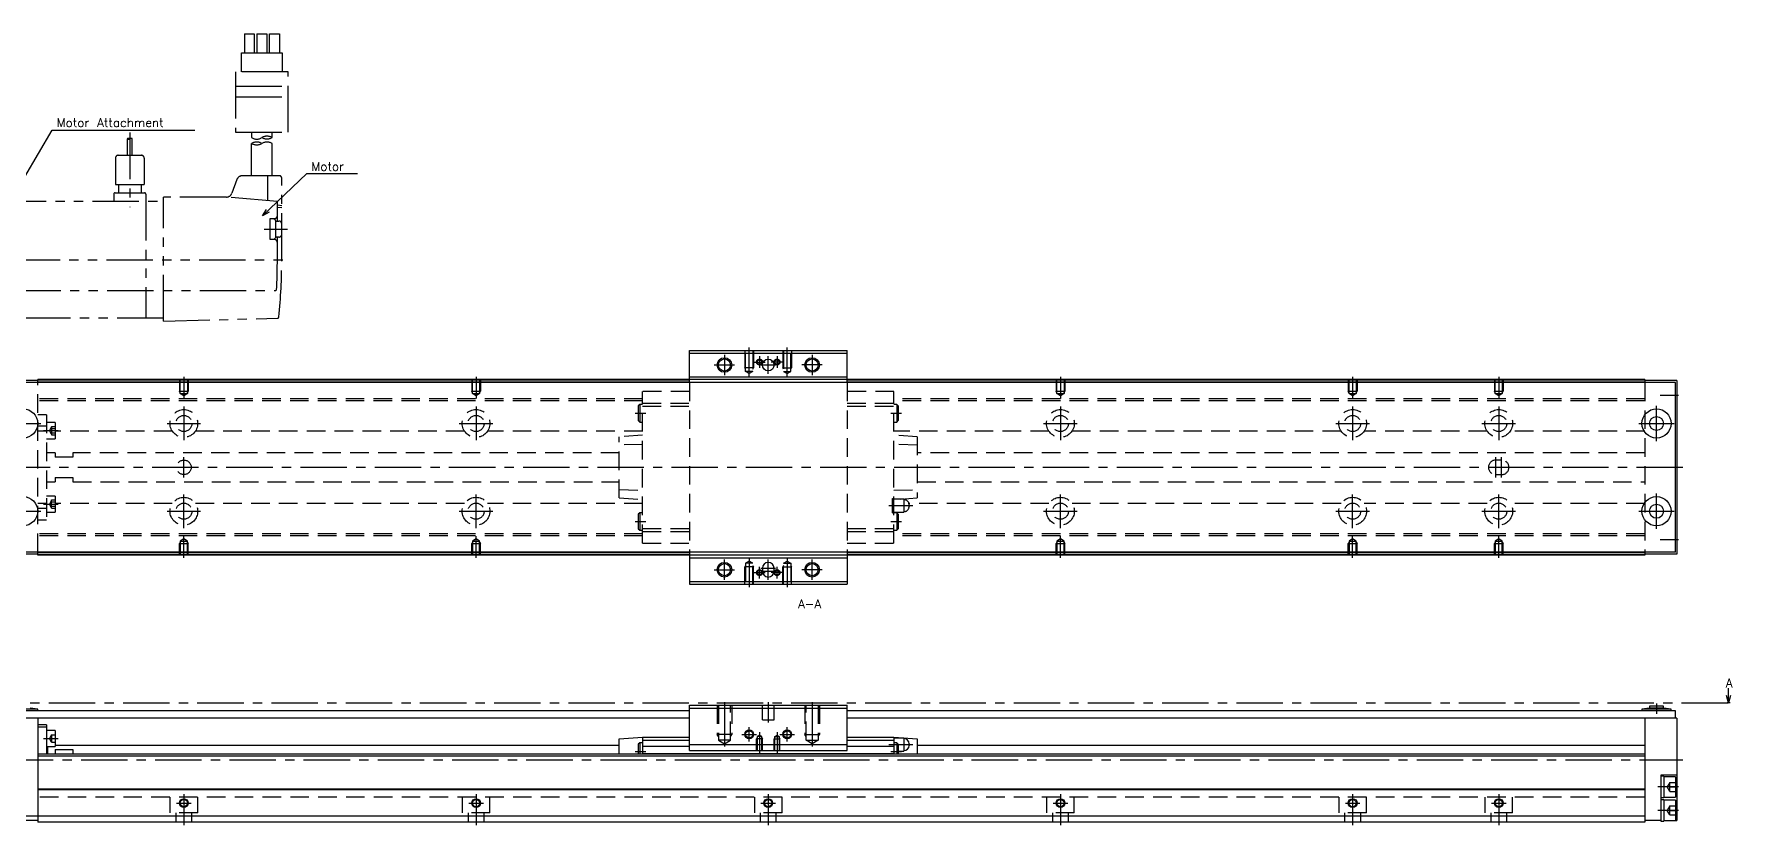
# Model space of a CAD drawing. Extents: x -2 to 875, y -8 to 279.
# Drawn here: x 293 to 875, y 9 to 279 of the extents above; entities that cross this region are included whole.
import ezdxf

# ---------------------------------------------------------------- set-up
doc = ezdxf.new("R2010")
doc.units = 0
doc.header["$LTSCALE"] = 0.5
for name, pattern in [('CENTER', [50.8, 31.75, -6.35, 6.35, -6.35]), ('DASHED', [19.05, 12.7, -6.35]), ('PHANTOM', [63.5, 31.75, -6.35, 6.35, -6.35, 6.35, -6.35])]:
    doc.linetypes.add(name, pattern=pattern)
for name, color, linetype in [('MSM_CENTER', 1, 'CENTER'), ('MSM_CONTINUOUS', 7, 'CONTINUOUS'), ('MSM_DASHED', 4, 'DASHED'), ('MSM_IMAGINARY', 6, 'PHANTOM'), ('MSM_NARROW', 5, 'CONTINUOUS'), ('MSM_PART_NUMBER', 7, 'CONTINUOUS')]:
    doc.layers.add(name, color=color, linetype=linetype)
doc.styles.get("Standard").update_dxf_attribs({"font": 'txt.shx', "height": 3, "bigfont": 'bigfont.shx'})

msp = doc.modelspace()

# ---------------------------------------------------------------- linework, layer by layer
at = {"layer": 'MSM_CENTER'}
for p, q in [((529.76, 169.8), (529.76, 162.8)), ((538.26, 162.39), (538.26, 172.3)), ((541.76, 169.3), (541.76, 165.3)), ((544.76, 163.3), (544.76, 169.3)), ((547.76, 169.3), (547.76, 165.3)), ((551.26, 162.39), (551.26, 172.3)), ((559.76, 169.8), (559.76, 162.8)), ((526.26, 166.3), (533.26, 166.3)), ((539.76, 167.3), (543.76, 167.3)), ((542.26, 166.3), (547.26, 166.3)), ((549.76, 167.3), (545.76, 167.3)), ((563.26, 166.3), (556.26, 166.3)), ((344.76, 162.3), (344.76, 154.79)), ((444.76, 162.3), (444.76, 154.79)), ((644.76, 162.3), (644.76, 154.79)), ((744.76, 162.3), (744.76, 154.79)), ((794.76, 162.3), (794.76, 154.79)), ((344.76, 152.05), (344.76, 140.55)), ((444.76, 152.05), (444.76, 140.55)), ((644.76, 152.05), (644.76, 140.55)), ((744.76, 152.05), (744.76, 140.55)), ((794.76, 152.05), (794.76, 140.55)), ((848.76, 140.3), (848.76, 152.3)), ((850.01, 156), (856.26, 156)), ((283.76, 146.3), (295.76, 146.3)), ((339.01, 146.3), (350.51, 146.3)), ((439.01, 146.3), (450.51, 146.3)), ((499.19, 149.8), (502.84, 149.8)), ((586.69, 149.8), (590.34, 149.8)), ((639.01, 146.3), (650.51, 146.3)), ((739.01, 146.3), (750.51, 146.3)), ((789.01, 146.3), (800.51, 146.3)), ((842.76, 146.3), (854.76, 146.3)), ((296.76, 143.85), (301.76, 143.85)), ((344.76, 127.8), (344.76, 134.8)), ((793.76, 127.8), (793.76, 134.8)), ((795.76, 127.8), (795.76, 134.8)), ((857.76, 131.3), (256.26, 131.3)), ((344.76, 110.55), (344.76, 122.05)), ((444.76, 110.55), (444.76, 122.05)), ((644.76, 110.55), (644.76, 122.05)), ((744.76, 110.55), (744.76, 122.05)), ((794.76, 110.55), (794.76, 122.05)), ((848.76, 110.3), (848.76, 122.3)), ((283.76, 116.3), (295.76, 116.3)), ((296.76, 118.74), (301.76, 118.74)), ((339.01, 116.3), (350.51, 116.3)), ((439.01, 116.3), (450.51, 116.3)), ((585.98, 118.2), (594.25, 118.2)), ((639.01, 116.3), (650.51, 116.3)), ((739.01, 116.3), (750.51, 116.3)), ((789.01, 116.3), (800.51, 116.3)), ((842.76, 116.3), (854.76, 116.3)), ((499.19, 112.8), (502.84, 112.8)), ((586.69, 112.8), (590.34, 112.8)), ((344.76, 100.3), (344.76, 107.81)), ((444.76, 100.3), (444.76, 107.81)), ((644.76, 100.3), (644.76, 107.81)), ((744.76, 100.3), (744.76, 107.81)), ((794.76, 100.3), (794.76, 107.81)), ((850.01, 106.6), (856.26, 106.6)), ((529.76, 92.8), (529.76, 99.8)), ((538.26, 100.21), (538.26, 90.3)), ((544.76, 92.8), (544.76, 99.8)), ((551.26, 100.21), (551.26, 90.3)), ((559.76, 92.8), (559.76, 99.8)), ((526.26, 96.3), (533.26, 96.3)), ((539.76, 95.3), (543.76, 95.3)), ((541.76, 93.3), (541.76, 97.3)), ((542.26, 96.8), (547.26, 96.8)), ((542.26, 95.8), (547.26, 95.8)), ((549.76, 95.3), (545.76, 95.3)), ((547.76, 93.3), (547.76, 97.3)), ((563.26, 96.3), (556.26, 96.3)), ((247.76, 50.8), (873.42, 50.8)), ((529.76, 51), (529.76, 35.81)), ((544.76, 51), (544.76, 44)), ((559.76, 51), (559.76, 35.81)), ((848.76, 50.6), (848.76, 47)), ((538.26, 37.5), (538.26, 42.5)), ((541.76, 40.76), (541.76, 33.5)), ((547.76, 40.76), (547.76, 33.5)), ((551.26, 37.5), (551.26, 42.5)), ((296.76, 38.55), (301.76, 38.55)), ((535.76, 40), (540.76, 40)), ((548.76, 40), (553.76, 40)), ((585.98, 36.5), (594.25, 36.5)), ((258.76, 31.3), (857.76, 31.3)), ((499.19, 34.1), (502.84, 34.1)), ((586.69, 34.1), (590.34, 34.1)), ((344.76, 19.5), (344.76, 9)), ((444.76, 19.5), (444.76, 9)), ((544.76, 19.5), (544.76, 9)), ((644.76, 19.5), (644.76, 9)), ((744.76, 19.5), (744.76, 9)), ((794.76, 19.5), (794.76, 9)), ((856.26, 22), (849.26, 22)), ((342.26, 16.5), (347.26, 16.5)), ((442.26, 16.5), (447.26, 16.5)), ((542.26, 16.5), (547.26, 16.5)), ((642.26, 16.5), (647.26, 16.5)), ((742.26, 16.5), (747.26, 16.5)), ((792.26, 16.5), (797.26, 16.5)), ((856.26, 14), (849.26, 14))]:
    msp.add_line(p, q, dxfattribs=at)
at = {"layer": 'MSM_CONTINUOUS'}
for p, q in [((517.76, 160.3), (517.76, 171.3)), ((517.76, 171.3), (571.76, 171.3)), ((517.76, 170.3), (571.76, 170.3)), ((571.76, 160.3), (571.76, 171.3)), ((294.76, 161), (279.76, 161)), ((855.26, 160.3), (283.26, 160.3)), ((294.76, 160.3), (294.76, 161.3)), ((844.76, 161.3), (294.76, 161.3)), ((517.76, 161.1), (294.76, 161.1)), ((517.76, 160.4), (294.76, 160.4)), ((517.76, 162.3), (571.76, 162.3)), ((844.76, 161.1), (571.76, 161.1)), ((844.76, 160.4), (571.76, 160.4)), ((844.76, 161.3), (844.76, 160.3)), ((855.76, 161), (844.76, 161)), ((855.26, 102.3), (855.26, 160.3)), ((855.76, 161), (855.76, 101.6)), ((294.76, 101.6), (279.76, 101.6)), ((855.26, 102.3), (283.26, 102.3)), ((294.76, 101.3), (294.76, 102.3)), ((517.76, 102.2), (294.76, 102.2)), ((517.76, 101.5), (294.76, 101.5)), ((844.76, 101.3), (294.76, 101.3)), ((517.76, 102.3), (517.76, 91.3)), ((517.76, 100.3), (571.76, 100.3)), ((571.76, 102.3), (571.76, 91.3)), ((844.76, 102.2), (571.76, 102.2)), ((844.76, 101.5), (571.76, 101.5)), ((844.76, 102.3), (844.76, 101.3)), ((855.76, 101.6), (844.76, 101.6)), ((542.76, 96.8), (542.76, 95.8)), ((546.76, 95.8), (546.76, 96.8)), ((517.76, 92.3), (571.76, 92.3)), ((517.76, 91.3), (571.76, 91.3)), ((873.42, 50.8), (872.75, 53.3)), ((873.42, 50.8), (873.42, 55.8)), ((874.09, 53.3), (873.42, 50.8)), ((517.76, 48), (283.26, 48)), ((294.76, 48.6), (284.76, 48.6)), ((294.76, 48.6), (292.16, 49)), ((294.76, 48), (294.76, 48.6)), ((517.76, 50), (571.76, 50)), ((517.76, 34.5), (517.76, 50)), ((517.76, 49), (571.76, 49)), ((571.76, 34.5), (571.76, 50)), ((855.26, 48), (571.76, 48)), ((846.36, 49), (843.76, 48.6)), ((843.76, 48.6), (843.76, 48)), ((853.76, 48.6), (843.76, 48.6)), ((846.36, 49.6), (846.36, 49)), ((851.16, 49.6), (846.36, 49.6)), ((851.16, 49), (846.36, 49)), ((851.16, 49), (851.16, 49.6)), ((853.76, 48.6), (851.16, 49)), ((853.76, 48), (853.76, 48.6)), ((855.26, 45.5), (855.26, 48)), ((873.92, 50.8), (872.92, 50.8)), ((517.76, 45.5), (282.76, 45.5)), ((294.76, 45.5), (294.76, 10)), ((297.76, 43.3), (294.76, 43.3)), ((297.76, 42.45), (294.76, 42.45)), ((297.76, 43.3), (297.76, 33.2)), ((300.76, 41.3), (297.76, 41.3)), ((300.76, 41.3), (300.76, 35.8)), ((855.76, 45.5), (571.76, 45.5)), ((844.76, 45.5), (844.76, 10)), ((855.76, 45.5), (855.76, 10.5)), ((297.76, 35.8), (300.76, 35.8)), ((298.26, 33.2), (298.26, 35.8)), ((300.76, 36.3), (493.76, 36.3)), ((300.76, 34.87), (306.76, 34.87)), ((300.76, 34.87), (300.76, 33.2)), ((306.76, 34.87), (306.76, 33.2)), ((493.76, 38.5), (501.76, 39)), ((493.76, 33.2), (493.76, 38.5)), ((500.76, 37.1), (500.26, 36.6)), ((500.26, 36.6), (500.26, 33.2)), ((501.76, 37.1), (500.76, 37.1)), ((500.76, 37.1), (500.76, 33.2)), ((501.76, 39), (517.76, 39)), ((501.76, 39), (501.76, 33.2)), ((501.76, 38), (517.76, 38)), ((501.76, 36), (517.76, 36)), ((517.76, 36.5), (571.76, 36.5)), ((571.76, 39), (587.76, 39)), ((571.76, 38), (587.76, 38)), ((571.76, 36), (587.76, 36)), ((587.76, 39), (595.76, 38.5)), ((587.76, 39), (587.76, 33.2)), ((591.21, 38.75), (587.76, 38.75)), ((588.76, 37.1), (587.76, 37.1)), ((589.26, 36.6), (588.76, 37.1)), ((588.76, 37.1), (588.76, 33.2)), ((589.26, 36.6), (589.26, 33.2)), ((591.21, 38.75), (591.21, 34.25)), ((592.96, 36.8), (592.96, 36.2)), ((595.76, 38.5), (595.76, 33.2)), ((595.76, 36.3), (844.76, 36.3)), ((844.76, 33.2), (294.76, 33.2)), ((844.76, 32.5), (294.76, 32.5)), ((501.76, 33.5), (587.76, 33.5)), ((517.76, 34.5), (571.76, 34.5)), ((589.26, 34.25), (591.21, 34.25)), ((855.76, 26), (850.26, 26)), ((850.26, 26), (850.26, 10.35)), ((851.26, 25.65), (850.26, 25.65)), ((851.26, 25.65), (851.26, 18.35)), ((855.26, 25.5), (851.26, 25.5)), ((855.26, 25.5), (855.26, 18.5)), ((844.76, 21.2), (294.76, 21.2)), ((844.76, 21), (294.76, 21)), ((850.26, 18.35), (851.26, 18.35)), ((851.26, 17.65), (850.26, 17.65)), ((851.26, 18.5), (855.26, 18.5)), ((851.26, 17.65), (851.26, 10.35)), ((855.26, 17.5), (851.26, 17.5)), ((855.26, 17.5), (855.26, 10.5)), ((844.76, 12), (285.26, 12)), ((294.76, 10.5), (285.26, 10.5)), ((844.76, 10), (294.76, 10)), ((850.26, 10.5), (844.76, 10.5)), ((850.26, 10.35), (851.26, 10.35)), ((851.26, 10.5), (855.76, 10.5))]:
    msp.add_line(p, q, dxfattribs=at)
for centre, radius in [((529.76, 166.3), 2.07), ((544.76, 166.3), 2), ((559.76, 166.3), 2.07), ((289.76, 146.3), 5), ((848.76, 146.3), 5), ((848.76, 146.3), 2.4), ((289.76, 116.3), 5), ((848.76, 116.3), 5), ((848.76, 116.3), 2.4), ((529.76, 96.3), 2.07), ((559.76, 96.3), 2.07), ((538.26, 40), 1.23), ((551.26, 40), 1.23), ((344.76, 16.5), 1.23), ((444.76, 16.5), 1.23), ((544.76, 16.5), 1.23), ((644.76, 16.5), 1.23), ((744.76, 16.5), 1.23), ((794.76, 16.5), 1.23)]:
    msp.add_circle(centre, radius, dxfattribs=at)
for centre, radius, start, end in [((544.76, 96.8), 2, 0, 180), ((544.76, 95.8), 2, 180, 0), ((591.21, 36.8), 1.75, 0, 90), ((591.21, 36.2), 1.75, 270, 0)]:
    msp.add_arc(centre, radius, start, end, dxfattribs=at)
at = {"layer": 'MSM_DASHED'}
for p, q in [((536.76, 171.3), (536.76, 165.3)), ((537.03, 164.1), (537.03, 171.3)), ((539.49, 171.3), (539.49, 164.1)), ((539.76, 171.3), (539.76, 165.3)), ((549.76, 171.3), (549.76, 165.3)), ((550.03, 171.3), (550.03, 164.1)), ((552.49, 164.1), (552.49, 171.3)), ((552.76, 171.3), (552.76, 165.3)), ((539.76, 165.3), (536.76, 165.3)), ((537.03, 164.83), (536.76, 165.3)), ((539.49, 164.1), (537.03, 164.1)), ((538.26, 163.39), (537.03, 164.1)), ((539.49, 164.1), (538.26, 163.39)), ((539.49, 164.83), (539.76, 165.3)), ((549.76, 165.3), (552.76, 165.3)), ((550.03, 164.83), (549.76, 165.3)), ((550.03, 164.1), (552.49, 164.1)), ((550.03, 164.1), (551.26, 163.39)), ((551.26, 163.39), (552.49, 164.1)), ((552.49, 164.83), (552.76, 165.3)), ((294.76, 102.3), (294.76, 160.3)), ((343.26, 161.3), (343.26, 157.3)), ((343.53, 156.83), (343.26, 157.3)), ((343.26, 157.3), (346.26, 157.3)), ((343.53, 156.5), (343.53, 161.3)), ((345.99, 161.3), (345.99, 156.5)), ((345.99, 156.83), (346.26, 157.3)), ((346.26, 161.3), (346.26, 157.3)), ((443.26, 161.3), (443.26, 157.3)), ((443.53, 156.83), (443.26, 157.3)), ((443.26, 157.3), (446.26, 157.3)), ((443.53, 156.5), (443.53, 161.3)), ((445.99, 161.3), (445.99, 156.5)), ((445.99, 156.83), (446.26, 157.3)), ((446.26, 161.3), (446.26, 157.3)), ((517.76, 157.2), (501.76, 157.2)), ((501.76, 105.4), (501.76, 157.2)), ((517.76, 160.3), (517.76, 102.3)), ((571.76, 160.3), (571.76, 102.3)), ((587.76, 157.2), (571.76, 157.2)), ((587.76, 105.4), (587.76, 157.2)), ((643.26, 161.3), (643.26, 157.3)), ((643.53, 156.83), (643.26, 157.3)), ((643.26, 157.3), (646.26, 157.3)), ((643.53, 156.5), (643.53, 161.3)), ((645.99, 161.3), (645.99, 156.5)), ((645.99, 156.83), (646.26, 157.3)), ((646.26, 161.3), (646.26, 157.3)), ((743.26, 161.3), (743.26, 157.3)), ((743.53, 156.83), (743.26, 157.3)), ((743.26, 157.3), (746.26, 157.3)), ((743.53, 156.5), (743.53, 161.3)), ((745.99, 161.3), (745.99, 156.5)), ((745.99, 156.83), (746.26, 157.3)), ((746.26, 161.3), (746.26, 157.3)), ((793.26, 161.3), (793.26, 157.3)), ((793.53, 156.83), (793.26, 157.3)), ((793.26, 157.3), (796.26, 157.3)), ((793.53, 156.5), (793.53, 161.3)), ((795.99, 161.3), (795.99, 156.5)), ((795.99, 156.83), (796.26, 157.3)), ((796.26, 161.3), (796.26, 157.3)), ((844.76, 160.3), (844.76, 102.3)), ((501.76, 154.75), (294.76, 154.75)), ((501.76, 154.05), (294.76, 154.05)), ((343.53, 156.5), (345.99, 156.5)), ((344.76, 155.79), (343.53, 156.5)), ((345.99, 156.5), (344.76, 155.79)), ((443.53, 156.5), (445.99, 156.5)), ((444.76, 155.79), (443.53, 156.5)), ((445.99, 156.5), (444.76, 155.79)), ((500.76, 152.8), (500.26, 152.3)), ((500.26, 152.3), (500.26, 147.3)), ((500.76, 152.8), (500.76, 146.8)), ((501.76, 152.8), (500.76, 152.8)), ((501.76, 153.25), (517.76, 153.25)), ((501.76, 152.25), (517.76, 152.25)), ((571.76, 153.25), (587.76, 153.25)), ((571.76, 152.25), (587.76, 152.25)), ((844.76, 154.75), (587.76, 154.75)), ((844.76, 154.05), (587.76, 154.05)), ((588.76, 152.8), (587.76, 152.8)), ((589.26, 152.3), (588.76, 152.8)), ((588.76, 152.8), (588.76, 146.8)), ((589.26, 152.3), (589.26, 147.3)), ((643.53, 156.5), (645.99, 156.5)), ((644.76, 155.79), (643.53, 156.5)), ((645.99, 156.5), (644.76, 155.79)), ((743.53, 156.5), (745.99, 156.5)), ((744.76, 155.79), (743.53, 156.5)), ((745.99, 156.5), (744.76, 155.79)), ((793.53, 156.5), (795.99, 156.5)), ((794.76, 155.79), (793.53, 156.5)), ((795.99, 156.5), (794.76, 155.79)), ((297.76, 149.3), (294.76, 149.3)), ((297.76, 145.43), (294.76, 145.43)), ((297.76, 149.3), (297.76, 113.3)), ((300.76, 146.6), (297.76, 146.6)), ((299.46, 145.3), (300.76, 145.3)), ((299.46, 145.3), (299.46, 142.41)), ((300.76, 146.6), (300.76, 141.1)), ((500.26, 147.3), (500.76, 146.8)), ((500.76, 146.8), (501.76, 146.8)), ((587.76, 146.8), (588.76, 146.8)), ((588.76, 146.8), (589.26, 147.3)), ((297.76, 143.68), (294.76, 143.68)), ((297.76, 141.1), (300.76, 141.1)), ((299.46, 145.1), (298.74, 143.85)), ((299.46, 142.6), (298.74, 143.85)), ((299.46, 144.58), (300.76, 144.58)), ((299.46, 143.13), (300.76, 143.13)), ((299.46, 142.41), (300.76, 142.41)), ((340.81, 143.66), (300.76, 143.66)), ((440.81, 143.66), (348.71, 143.66)), ((501.76, 143.66), (448.71, 143.66)), ((501.76, 142.3), (493.76, 141.77)), ((493.76, 120.83), (493.76, 141.77)), ((640.81, 143.66), (587.76, 143.66)), ((595.76, 141.77), (587.76, 142.3)), ((595.76, 141.77), (595.76, 120.83)), ((740.81, 143.66), (648.71, 143.66)), ((790.81, 143.66), (748.71, 143.66)), ((844.76, 143.66), (798.71, 143.66)), ((300.76, 136.3), (297.76, 136.3)), ((300.76, 136.3), (300.76, 134.8)), ((306.76, 134.8), (300.76, 134.8)), ((306.76, 136.3), (306.76, 134.8)), ((493.76, 136.3), (306.76, 136.3)), ((501.76, 139.16), (493.76, 138.9)), ((595.76, 138.9), (587.76, 139.16)), ((844.76, 136.3), (595.76, 136.3)), ((795.76, 133.8), (793.76, 133.8)), ((793.76, 128.8), (795.76, 128.8)), ((297.76, 126.3), (300.76, 126.3)), ((300.76, 127.8), (306.76, 127.8)), ((300.76, 127.8), (300.76, 126.3)), ((306.76, 127.8), (306.76, 126.3)), ((306.76, 126.3), (493.76, 126.3)), ((493.76, 123.7), (501.76, 123.44)), ((587.76, 123.44), (595.76, 123.7)), ((595.76, 126.3), (844.76, 126.3)), ((297.76, 118.92), (294.76, 118.92)), ((297.76, 117.17), (294.76, 117.17)), ((300.76, 121.49), (297.76, 121.49)), ((299.46, 119.99), (298.74, 118.74)), ((299.46, 117.49), (298.74, 118.74)), ((299.46, 120.19), (300.76, 120.19)), ((299.46, 117.3), (299.46, 120.19)), ((299.46, 119.47), (300.76, 119.47)), ((299.46, 118.02), (300.76, 118.02)), ((299.46, 117.3), (300.76, 117.3)), ((300.76, 121.49), (300.76, 115.99)), ((340.81, 118.94), (300.76, 118.94)), ((440.81, 118.94), (348.71, 118.94)), ((501.76, 118.94), (448.71, 118.94)), ((493.76, 120.83), (501.76, 120.3)), ((587.26, 120.7), (587.76, 120.7)), ((587.26, 115.7), (587.26, 120.7)), ((587.76, 119.7), (587.26, 119.7)), ((587.26, 116.7), (587.76, 116.7)), ((591.21, 120.45), (587.76, 120.45)), ((590.02, 120.45), (595.76, 120.83)), ((591.21, 120.45), (591.21, 115.95)), ((640.81, 118.94), (592.9, 118.94)), ((592.96, 118.5), (592.96, 117.9)), ((740.81, 118.94), (648.71, 118.94)), ((790.81, 118.94), (748.71, 118.94)), ((844.76, 118.94), (798.71, 118.94)), ((294.76, 113.3), (297.76, 113.3)), ((297.76, 115.99), (300.76, 115.99)), ((500.76, 115.8), (500.26, 115.3)), ((500.26, 115.3), (500.26, 110.3)), ((500.76, 115.8), (500.76, 109.8)), ((501.76, 115.8), (500.76, 115.8)), ((587.26, 115.7), (587.76, 115.7)), ((587.76, 115.95), (591.21, 115.95)), ((588.76, 115.8), (587.76, 115.8)), ((589.26, 115.3), (588.76, 115.8)), ((588.76, 115.8), (588.76, 109.8)), ((589.26, 115.3), (589.26, 110.3)), ((501.76, 108.55), (294.76, 108.55)), ((501.76, 107.85), (294.76, 107.85)), ((343.53, 105.77), (343.26, 105.3)), ((343.26, 101.3), (343.26, 105.3)), ((343.26, 105.3), (346.26, 105.3)), ((344.76, 106.81), (343.53, 106.1)), ((343.53, 106.1), (343.53, 101.3)), ((343.53, 106.1), (345.99, 106.1)), ((345.99, 106.1), (344.76, 106.81)), ((345.99, 101.3), (345.99, 106.1)), ((345.99, 105.77), (346.26, 105.3)), ((346.26, 101.3), (346.26, 105.3)), ((443.53, 105.77), (443.26, 105.3)), ((443.26, 101.3), (443.26, 105.3)), ((443.26, 105.3), (446.26, 105.3)), ((444.76, 106.81), (443.53, 106.1)), ((443.53, 106.1), (443.53, 101.3)), ((443.53, 106.1), (445.99, 106.1)), ((445.99, 106.1), (444.76, 106.81)), ((445.99, 101.3), (445.99, 106.1)), ((445.99, 105.77), (446.26, 105.3)), ((446.26, 101.3), (446.26, 105.3)), ((500.26, 110.3), (500.76, 109.8)), ((500.76, 109.8), (501.76, 109.8)), ((501.76, 110.35), (517.76, 110.35)), ((501.76, 109.35), (517.76, 109.35)), ((501.76, 105.4), (517.76, 105.4)), ((571.76, 110.35), (587.76, 110.35)), ((571.76, 109.35), (587.76, 109.35)), ((571.76, 105.4), (587.76, 105.4)), ((587.76, 109.8), (588.76, 109.8)), ((844.76, 108.55), (587.76, 108.55)), ((844.76, 107.85), (587.76, 107.85)), ((588.76, 109.8), (589.26, 110.3)), ((643.53, 105.77), (643.26, 105.3)), ((643.26, 101.3), (643.26, 105.3)), ((643.26, 105.3), (646.26, 105.3)), ((644.76, 106.81), (643.53, 106.1)), ((643.53, 106.1), (643.53, 101.3)), ((643.53, 106.1), (645.99, 106.1)), ((645.99, 106.1), (644.76, 106.81)), ((645.99, 101.3), (645.99, 106.1)), ((645.99, 105.77), (646.26, 105.3)), ((646.26, 101.3), (646.26, 105.3)), ((743.53, 105.77), (743.26, 105.3)), ((743.26, 101.3), (743.26, 105.3)), ((743.26, 105.3), (746.26, 105.3)), ((744.76, 106.81), (743.53, 106.1)), ((743.53, 106.1), (743.53, 101.3)), ((743.53, 106.1), (745.99, 106.1)), ((745.99, 106.1), (744.76, 106.81)), ((745.99, 101.3), (745.99, 106.1)), ((745.99, 105.77), (746.26, 105.3)), ((746.26, 101.3), (746.26, 105.3)), ((793.53, 105.77), (793.26, 105.3)), ((793.26, 101.3), (793.26, 105.3)), ((793.26, 105.3), (796.26, 105.3)), ((794.76, 106.81), (793.53, 106.1)), ((793.53, 106.1), (793.53, 101.3)), ((793.53, 106.1), (795.99, 106.1)), ((795.99, 106.1), (794.76, 106.81)), ((795.99, 101.3), (795.99, 106.1)), ((795.99, 105.77), (796.26, 105.3)), ((796.26, 101.3), (796.26, 105.3)), ((538.26, 99.21), (537.03, 98.5)), ((539.49, 98.5), (538.26, 99.21)), ((550.03, 98.5), (551.26, 99.21)), ((551.26, 99.21), (552.49, 98.5)), ((537.03, 97.77), (536.76, 97.3)), ((539.76, 97.3), (536.76, 97.3)), ((536.76, 91.3), (536.76, 97.3)), ((537.03, 98.5), (537.03, 91.3)), ((539.49, 98.5), (537.03, 98.5)), ((539.49, 91.3), (539.49, 98.5)), ((539.49, 97.77), (539.76, 97.3)), ((539.76, 91.3), (539.76, 97.3)), ((550.03, 97.77), (549.76, 97.3)), ((549.76, 91.3), (549.76, 97.3)), ((549.76, 97.3), (552.76, 97.3)), ((550.03, 91.3), (550.03, 98.5)), ((550.03, 98.5), (552.49, 98.5)), ((552.49, 98.5), (552.49, 91.3)), ((552.49, 97.77), (552.76, 97.3)), ((552.76, 91.3), (552.76, 97.3)), ((527.26, 50), (527.26, 40)), ((527.69, 50), (527.69, 38)), ((531.83, 38), (531.83, 50)), ((532.26, 50), (532.26, 40)), ((542.76, 45), (542.76, 50)), ((546.76, 45), (546.76, 50)), ((557.26, 50), (557.26, 40)), ((557.69, 38), (557.69, 50)), ((561.83, 50), (561.83, 38)), ((562.26, 50), (562.26, 40)), ((542.76, 45), (546.76, 45)), ((299.46, 39.8), (298.74, 38.55)), ((299.46, 37.3), (298.74, 38.55)), ((299.46, 39.8), (300.76, 39.8)), ((299.46, 39.8), (299.46, 37.3)), ((299.46, 38.55), (300.76, 38.55)), ((299.46, 37.3), (300.76, 37.3)), ((532.26, 40), (527.26, 40)), ((527.69, 39.25), (527.26, 40)), ((531.83, 38), (527.69, 38)), ((527.69, 38), (529.76, 36.81)), ((529.76, 36.81), (531.83, 38)), ((531.83, 39.25), (532.26, 40)), ((540.98, 38.87), (540.76, 38.5)), ((542.76, 38.5), (540.76, 38.5)), ((540.76, 34.5), (540.76, 38.5)), ((541.76, 39.76), (540.98, 39.31)), ((542.54, 39.31), (540.98, 39.31)), ((540.98, 39.31), (540.98, 34.5)), ((542.54, 39.31), (541.76, 39.76)), ((542.54, 34.5), (542.54, 39.31)), ((542.54, 38.87), (542.76, 38.5)), ((542.76, 34.5), (542.76, 38.5)), ((546.98, 38.87), (546.76, 38.5)), ((546.76, 34.5), (546.76, 38.5)), ((546.76, 38.5), (548.76, 38.5)), ((546.98, 39.31), (547.76, 39.76)), ((546.98, 39.31), (548.54, 39.31)), ((546.98, 34.5), (546.98, 39.31)), ((547.76, 39.76), (548.54, 39.31)), ((548.54, 39.31), (548.54, 34.5)), ((548.54, 38.87), (548.76, 38.5)), ((548.76, 34.5), (548.76, 38.5)), ((557.26, 40), (562.26, 40)), ((557.69, 39.25), (557.26, 40)), ((557.69, 38), (561.83, 38)), ((559.76, 36.81), (557.69, 38)), ((561.83, 38), (559.76, 36.81)), ((561.83, 39.25), (562.26, 40)), ((853.26, 23.5), (852.4, 22)), ((853.26, 20.5), (853.26, 23.5)), ((853.26, 23.5), (855.26, 23.5)), ((844.76, 18.5), (294.76, 18.5)), ((340.01, 18.5), (340.01, 13.2)), ((349.51, 13.2), (349.51, 18.5)), ((440.01, 18.5), (440.01, 13.2)), ((449.51, 13.2), (449.51, 18.5)), ((540.01, 18.5), (540.01, 13.2)), ((549.51, 13.2), (549.51, 18.5)), ((640.01, 18.5), (640.01, 13.2)), ((649.51, 13.2), (649.51, 18.5)), ((740.01, 18.5), (740.01, 13.2)), ((749.51, 13.2), (749.51, 18.5)), ((790.01, 18.5), (790.01, 13.2)), ((799.51, 13.2), (799.51, 18.5)), ((853.26, 20.5), (852.4, 22)), ((853.26, 22), (855.26, 22)), ((853.26, 20.5), (855.26, 20.5)), ((349.51, 13.2), (340.01, 13.2)), ((342.01, 13.2), (342.01, 10)), ((347.51, 10), (347.51, 13.2)), ((449.51, 13.2), (440.01, 13.2)), ((442.01, 13.2), (442.01, 10)), ((447.51, 10), (447.51, 13.2)), ((549.51, 13.2), (540.01, 13.2)), ((542.01, 13.2), (542.01, 10)), ((547.51, 10), (547.51, 13.2)), ((649.51, 13.2), (640.01, 13.2)), ((642.01, 13.2), (642.01, 10)), ((647.51, 10), (647.51, 13.2)), ((749.51, 13.2), (740.01, 13.2)), ((742.01, 13.2), (742.01, 10)), ((747.51, 10), (747.51, 13.2)), ((799.51, 13.2), (790.01, 13.2)), ((792.01, 13.2), (792.01, 10)), ((797.51, 10), (797.51, 13.2)), ((853.26, 15.5), (852.4, 14)), ((853.26, 12.5), (852.4, 14)), ((853.26, 12.5), (853.26, 15.5)), ((853.26, 15.5), (855.26, 15.5)), ((853.26, 14), (855.26, 14)), ((853.26, 12.5), (855.26, 12.5))]:
    msp.add_line(p, q, dxfattribs=at)
for centre, radius in [((541.76, 167.3), 1), ((541.76, 167.3), 0.784), ((547.76, 167.3), 1), ((547.76, 167.3), 0.784), ((344.76, 146.3), 4.75), ((344.76, 146.3), 2.75), ((444.76, 146.3), 4.75), ((444.76, 146.3), 2.75), ((644.76, 146.3), 4.75), ((644.76, 146.3), 2.75), ((744.76, 146.3), 4.75), ((744.76, 146.3), 2.75), ((794.76, 146.3), 4.75), ((794.76, 146.3), 2.75), ((344.76, 131.3), 2.5), ((344.76, 116.3), 4.75), ((344.76, 116.3), 2.75), ((444.76, 116.3), 4.75), ((444.76, 116.3), 2.75), ((644.76, 116.3), 4.75), ((644.76, 116.3), 2.75), ((744.76, 116.3), 4.75), ((744.76, 116.3), 2.75), ((794.76, 116.3), 4.75), ((794.76, 116.3), 2.75), ((541.76, 95.3), 1), ((541.76, 95.3), 0.784), ((547.76, 95.3), 1), ((547.76, 95.3), 0.784)]:
    msp.add_circle(centre, radius, dxfattribs=at)
for centre, radius, start, end in [((793.76, 131.3), 2.5, 90, 270), ((795.76, 131.3), 2.5, 270, 90), ((591.21, 118.5), 1.75, 0, 90), ((591.21, 117.9), 1.75, 270, 0)]:
    msp.add_arc(centre, radius, start, end, dxfattribs=at)
at = {"layer": 'MSM_IMAGINARY'}
for p, q in [((365.46, 279.48), (365.46, 272.98)), ((365.46, 279.48), (368.86, 279.48)), ((368.86, 279.48), (368.86, 272.98)), ((369.76, 279.48), (373.16, 279.48)), ((369.76, 279.48), (369.76, 272.98)), ((373.16, 279.48), (373.16, 272.98)), ((374.06, 279.48), (377.46, 279.48)), ((374.06, 272.98), (374.06, 279.48)), ((377.46, 279.48), (377.46, 272.98)), ((364.46, 272.98), (378.46, 272.98)), ((364.46, 266.48), (364.46, 272.98)), ((378.46, 272.98), (378.46, 266.48)), ((380.46, 266.48), (362.46, 266.48)), ((362.46, 266.48), (362.46, 245.86)), ((362.46, 261.63), (380.46, 261.63)), ((380.46, 245.86), (380.46, 266.48)), ((362.46, 258.03), (380.46, 258.03)), ((326.26, 245.75), (326.26, 220.3)), ((362.46, 245.86), (380.46, 245.86)), ((367.96, 245.86), (367.96, 244.07)), ((374.96, 244.07), (374.96, 245.86)), ((325.41, 243.64), (325.41, 238)), ((327.11, 238), (327.11, 243.64)), ((367.96, 231), (367.96, 242.04)), ((374.96, 231), (374.96, 242.04)), ((321.31, 237), (321.31, 228)), ((322.31, 238), (330.21, 238)), ((331.21, 237), (331.21, 228)), ((321.31, 228), (331.21, 228)), ((322.36, 228), (322.36, 225.2)), ((330.16, 228), (330.16, 225.2)), ((362.88, 229.68), (361.18, 225.02)), ((377.46, 231), (364.76, 231)), ((373.46, 222.46), (373.46, 231)), ((378.26, 202.3), (378.26, 230.2)), ((281.76, 222.3), (337.76, 222.3)), ((320.76, 224.7), (320.76, 222.3)), ((321.26, 225.2), (331.26, 225.2)), ((331.76, 224.7), (331.76, 182.3)), ((337.76, 181.3), (337.76, 223.7)), ((359.3, 223.7), (337.76, 223.7)), ((376.76, 222.17), (359.3, 223.7)), ((376.76, 215.53), (376.76, 222.17)), ((378.26, 220.76), (376.76, 220.89)), ((374.26, 216.38), (375.76, 216.38)), ((374.26, 209.18), (374.26, 216.38)), ((375.26, 216.28), (374.26, 216.28)), ((376.23, 215.53), (377.26, 215.53)), ((376.26, 210.28), (376.26, 215.28)), ((378.26, 220.06), (376.76, 220.19)), ((372.26, 212.78), (380.26, 212.78)), ((374.26, 209.28), (375.26, 209.28)), ((377.26, 210.03), (376.26, 210.03)), ((376.76, 202.3), (376.76, 210.03)), ((375.76, 209.18), (374.26, 209.18)), ((254.76, 202.3), (380.26, 202.3)), ((286.76, 191.73), (376, 191.73)), ((337.76, 182.3), (281.76, 182.3)), ((337.76, 181.3), (376.82, 182.29))]:
    msp.add_line(p, q, dxfattribs=at)
for centre, radius, start, end in [((373.21, 241.04), 3.5, 60.00144, 120.00143), ((325.84, 242.9), 0.85, 60.00095, 119.99903), ((325.84, 244.37), 0.85, 240.00098, 299.99903), ((326.69, 242.9), 0.85, 59.99866, 119.99903), ((369.71, 239.01), 3.5, 60.00144, 120.13194), ((369.71, 245.07), 3.5, 239.87096, 300.00002), ((369.71, 246.51), 3, 234.31321, 305.6839), ((373.21, 247.1), 3.5, 240.00146, 300.00146), ((373.21, 239.01), 3.5, 60.06374, 119.99999), ((322.31, 237), 1, 90, 180), ((330.21, 237), 1, 359.99999, 90), ((364.76, 229), 2, 90, 160), ((377.46, 230.2), 0.8, 359.99999, 90), ((321.26, 224.7), 0.5, 90, 180), ((331.26, 224.7), 0.5, 359.99999, 90), ((359.3, 225.7), 2, 270, 340), ((375.26, 215.28), 1, 359.99998, 90.00003), ((375.76, 217.38), 1, 270, 0.00001), ((377.26, 214.53), 1, 359.99998, 90.00003), ((375.26, 210.28), 1, 269.99998, 359.99996), ((377.26, 211.03), 1, 269.99998, 359.99996), ((375.76, 208.18), 1, 1.70941, 90.00002), ((178.26, 202.3), 198.5, 357.08357, 0.00001), ((178.26, 202.3), 200, 354.38737, 0.00001), ((376, 192.23), 0.5, 270, 357.08357), ((376.8, 182.79), 0.5, 271.45031, 354.38737)]:
    msp.add_arc(centre, radius, start, end, dxfattribs=at)
at = {"layer": 'MSM_NARROW'}
for centre, radius in [((529.76, 166.3), 2.5), ((559.76, 166.3), 2.5), ((529.76, 96.3), 2.5), ((559.76, 96.3), 2.5), ((538.26, 40), 1.5), ((551.26, 40), 1.5), ((344.76, 16.5), 1.5), ((444.76, 16.5), 1.5), ((544.76, 16.5), 1.5), ((644.76, 16.5), 1.5), ((744.76, 16.5), 1.5), ((794.76, 16.5), 1.5)]:
    msp.add_circle(centre, radius, dxfattribs=at)
at = {"layer": 'MSM_PART_NUMBER'}
for p, q in [((280.7, 214.29), (299.66, 246.54)), ((299.66, 246.54), (348.5, 246.54)), ((371.72, 217.28), (386.86, 231.83)), ((386.86, 231.83), (404.17, 231.83)), ((371.72, 217.28), (373.06, 219.49)), ((373.99, 218.52), (371.72, 217.28))]:
    msp.add_line(p, q, dxfattribs=at)

# ---------------------------------------------------------------- texts
for s, p in [('Motor Attachment', (301.22, 247.69)), ('Motor', (388.38, 232.69)), ('A-A', (554.93, 83.1)), ('A', (872.42, 56.05))]:
    msp.add_text(s, height=3, dxfattribs=at).set_placement(p)

doc.saveas('drawing.dxf')
